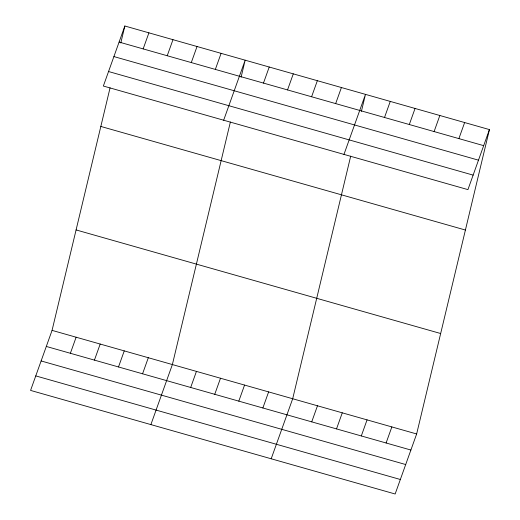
<?xml version="1.0" encoding="UTF-8"?>
<svg xmlns="http://www.w3.org/2000/svg" width="520" height="520" viewBox="0 0 520 520"><rect width="100%" height="100%" fill="white"/><g stroke="black" fill="none" stroke-linecap="round" stroke-linejoin="round"><path stroke-width="0.78" d="M489.431 129.591L467.935 189.625L103.356 86.034L124.852 26L489.431 129.591L416.644 433.966L395.148 494L30.57 390.41L52.065 330.375L110.071 87.815M120.79 42.998L124.852 26M230.38 121.999L172.38 364.559L150.885 424.593M241.098 77.181L245.161 60.184L223.665 120.218M350.695 156.182L292.689 398.743L271.193 458.783M361.406 111.365L365.476 94.367L343.974 154.401M143.162 48.906L148.915 32.838M167.225 55.738L172.978 39.676M70.376 353.281L76.128 337.214M191.289 62.575L197.041 46.508M94.439 360.12L100.191 344.051M215.345 69.414L221.097 53.345M118.502 366.951L124.254 350.89M142.565 373.789L148.317 357.721M263.471 83.09L269.224 67.022M287.534 89.927L293.286 73.859M190.684 387.465L196.436 371.397M311.597 96.759L317.35 80.698M214.747 394.303L220.5 378.235M335.66 103.597L341.413 87.529M238.81 401.135L244.562 385.073M262.873 407.973L268.625 391.904M384.514 117.481L390.267 101.413M409.305 124.52L415.058 108.459M311.727 421.856L317.48 405.788M434.096 131.566L439.849 115.499M336.518 428.896L342.271 412.834M458.887 138.613L464.64 122.544M361.309 435.942L367.062 419.874M386.1 442.988L391.853 426.92M119.099 42.068L483.678 145.652M113.906 56.576L478.478 160.167M108.55 71.526L473.129 175.117M100.835 126.445L465.406 230.035M76.089 229.931L440.661 333.522M52.065 330.375L416.644 433.966M46.312 346.444L410.891 450.034M41.119 360.951L405.697 464.542M35.77 375.901L400.341 479.492"/></g></svg>
